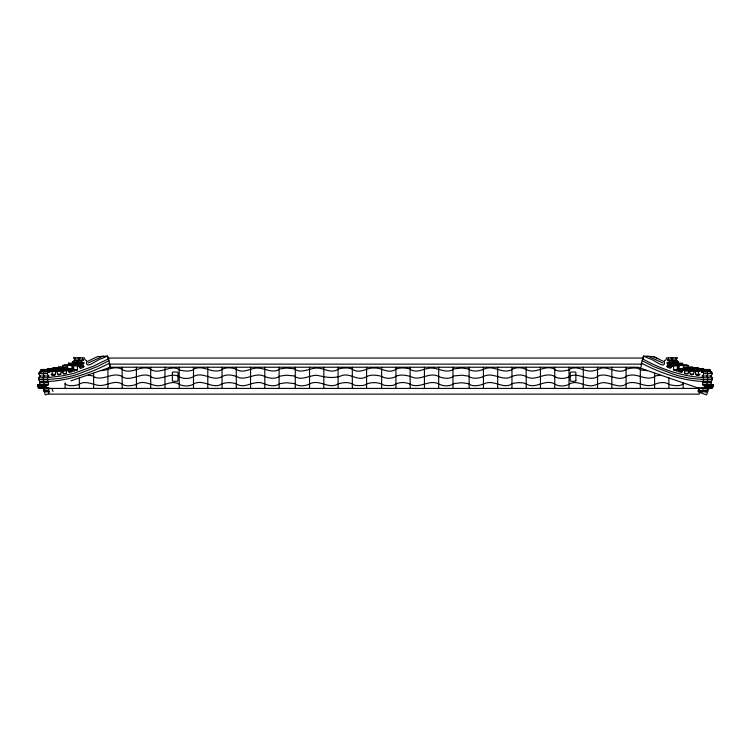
<?xml version="1.0" encoding="UTF-8"?>
<svg xmlns="http://www.w3.org/2000/svg" width="751" height="751" viewBox="0 0 751 751"><rect width="100%" height="100%" fill="white"/><g stroke="black" fill="none" stroke-linecap="round" stroke-linejoin="round"><path stroke-width="1.13" d="M66.398 369.933L66.257 368.797L61.967 368.797L62.108 369.933L66.398 369.933L66.867 369.314L66.454 373.472L63.366 374.026L62.211 367.793L61.113 368.816L56.869 368.76L56.663 369.886A2.112 1.493 -90 0 1 56.757 370.29C57.602 372.956 56.747 376.044 60.493 374.402C63.647 365.972 58.306 373.247 56.09 368.703L47.491 368.703L46.806 369.811M689.183 368.412L689.089 367.671L690.235 369.239L689.972 370.252L694.262 370.252L694.91 368.703L703.509 368.703L704.222 369.886M693.473 368.412L693.38 367.924L684.602 367.934L684.546 373.472L687.634 374.026L688.282 373.003L689.089 367.924L688.573 367.248L687.813 367.624M677.139 371.116L673.487 369.755L673.553 367.652A1.108 0.779 -90 0 0 673.628 367.201L673.422 365.249L677.28 365.089M677.853 367.652A1.108 0.779 -90 0 0 677.928 367.201C678.322 361.522 676.726 369.896 677.102 370.966M698.749 375.125C697.407 367.361 700.617 373.623 700.843 369.511L709.592 369.483L709.995 371.576A5.06 3.577 -90 0 0 709.977 372.186M677.674 369.154L677.787 367.915M687.606 367.492L688.076 365.455L687.55 365.568M73.861 371.116L77.513 369.755L77.447 367.652A1.108 0.779 -90 0 1 77.372 367.201C78.348 366.047 75.391 362.386 77.982 363.766A2.178 1.54 -90 0 1 78.545 364.395C80.441 365.681 78.893 370.055 81.962 367.868A42.178 29.824 90 0 0 83.69 366.863C83.699 365.53 80.779 364.779 83.812 363.362A15.461 10.936 -90 0 1 83.812 362.686L72.518 362.301L74.33 360.17L83.445 360.17L82.328 357.927L73.739 357.927L74.734 359.353L74.433 360.17M67.515 370.403C73.711 370.694 72.518 370.665 71.664 365.868C73.157 363.784 74.34 368.703 73.898 370.966M702.382 381.433L711.066 381.424A1.953 1.38 -90 0 0 711.413 381.273L712.014 380.363A1.014 0.713 -90 0 0 711.948 379.612A7.219 5.107 90 0 0 712.145 378.814L711.77 377.011A4.365 3.088 -90 0 0 711.413 376.73L711.263 376.589A22.999 16.259 -90 0 1 710.887 376.223L712.427 373.623L703.781 373.604L702.298 376.223A22.999 16.259 -90 0 0 702.673 376.589L702.758 376.673A4.365 3.088 -90 0 1 703.18 377.011L703.556 378.814A7.219 5.107 -90 0 1 703.349 379.555A1.014 0.713 -90 0 1 703.415 380.363L702.823 381.273A1.953 1.38 -90 0 1 702.467 381.424L702.692 383.752A2.206 1.558 -90 0 1 702.523 384.24L703.377 385.301L704.41 384.568L712.999 384.568C714.68 387.647 710.258 389.675 707.555 387.957C707.17 388.614 707.395 392.604 705.461 391.75M44.703 391.956C42.234 389.478 48.806 389.844 49.04 391.956M44.046 390.576C45.069 385.432 35.607 390.971 38.001 384.568L46.59 384.568L47.623 385.301L48.477 384.24A2.206 1.558 -90 0 1 48.308 383.752L48.618 381.433L39.934 381.424A1.953 1.38 -90 0 1 39.587 381.273L38.986 380.363A1.014 0.713 -90 0 1 39.052 379.612A7.219 5.107 -90 0 1 38.855 378.814L39.23 377.011A4.365 3.088 -90 0 1 39.587 376.73L39.737 376.589A22.999 16.259 -90 0 0 40.113 376.223L38.63 373.482A2.093 1.483 -90 0 1 38.789 372.721C40.967 370.431 46.787 371.463 49.585 372.449A5.06 3.577 -90 0 0 49.594 371.576L49.838 369.53L50.702 371.726L52.176 370.562L52.251 375.125M83.445 360.17C75.748 363.428 91.547 362.32 76.64 362.461M68.792 365.202L68.163 364.62L68.698 363.212M688.564 370.055L688.751 372.374M39.418 384.85L39.887 384.24A2.206 1.558 -90 0 1 39.719 383.752L40.038 381.489M38.62 373.604L47.219 373.604L48.702 376.223A22.999 16.259 -90 0 1 48.327 376.589L48.177 376.73A4.365 3.088 -90 0 0 47.82 377.011L47.444 378.814A7.219 5.107 -90 0 0 47.651 379.555A1.014 0.713 -90 0 0 47.585 380.363L48.177 381.273A1.953 1.38 -90 0 0 48.533 381.424L48.618 381.433M693.764 369.821L694.253 371.06M698.759 388.53C699.979 388.427 706.578 388.708 704.41 384.568M706.541 391.75L698.993 391.825M676.407 360.349L667.555 360.17L668.672 357.927L677.261 357.927C674.041 360.424 678.585 360.208 678.378 362.573L667.188 362.686A15.461 10.936 -90 0 1 667.188 363.362L668.399 364.704L672.183 364.845M47.219 373.604L47.229 373.482A2.093 1.483 -90 0 1 47.379 372.721L47.961 371.905M66.257 368.797L66.614 367.436M52.448 371.585L56.015 371.388L54.954 374.946L52.241 375.049M698.796 375.04C693.398 375.66 696.515 370.787 694.91 368.703M699.894 370.543L699.65 369.567M689.934 370.271C688.451 374.655 694.102 377.706 694.243 370.29A2.112 1.493 -90 0 1 694.337 369.886L694.102 368.441L692.985 367.436M682.208 365.202L682.837 364.62L682.565 363.174L673.919 363.099L673.018 363.766A2.178 1.54 -90 0 0 672.455 364.395C670.709 365.859 671.845 369.408 669.038 367.868A42.178 29.824 90 0 1 667.31 366.863L667.123 365.99L668.888 364.77M671.563 366.76L671.422 365.99L672.567 365.502M56.09 368.703L55.283 370.187L55.715 371.595M68.144 369.783L72.443 369.783L68.228 370.083L67.139 367.239L58.137 367.248L67.083 367.23M697.998 391.478L698.805 388.887M41.005 371.576A5.06 3.577 -90 0 1 41.023 372.186A5.06 3.577 90 0 0 41.005 371.576L41.408 369.483L50.157 369.511M674.36 362.461L667.188 362.686M692.112 367.624L692.863 367.248L683.861 367.239C683.213 373.247 665.499 367.906 683.485 370.403M693.079 368.422L693.38 367.924M697.379 368.422L697.726 367.68L698.759 369.107M682.743 369.473L682.884 369.745M640.744 368.825A94.682 66.952 90 0 1 641.467 363.409L643.429 356.077L653.304 356.612A220.109 155.635 -90 0 1 657.81 358.631L663.208 361.297M710.962 381.489L711.281 383.752A2.206 1.558 -90 0 1 711.113 384.24L711.582 384.85M52.241 388.53C51.021 388.427 44.422 388.708 46.59 384.568M44.215 391.14L48.524 391.083M712.38 373.604L712.37 373.482A2.093 1.483 -90 0 0 712.211 372.721C710.042 370.299 704.1 371.698 701.387 372.402A5.06 3.577 -90 0 1 701.406 371.576L701.443 369.896L700.843 369.511M56.56 369.454L61.047 369.483L61.066 370.271M673.957 363.118L674.06 365.089M62.249 372.374L62.436 370.055M38.489 387.929L48.045 387.948L48.336 390.501M39.043 379.612L47.651 379.555M683.279 368.863C671.15 368.75 688.385 367.568 681.946 371.191A10.082 7.134 -90 0 0 681.992 372.365L678.848 371.595A1.361 0.967 -90 0 0 679.082 370.938C678.547 368.938 679.279 370.337 682.856 369.783M677.731 365.239L679.486 365.455L678.801 368.563M67.496 369.98L67.909 368.563A3.426 2.422 -90 0 1 67.693 367.492L67.271 365.324L67.881 365.671M61.366 368.337L52.767 368.337L52.241 369.107M66.398 367.934L57.62 367.924L57.527 368.412M52.767 368.337L53.321 367.671L66.426 367.605M51.152 370.6L51.35 369.567M73.232 365.239L73.072 367.201A1.108 0.779 -90 0 0 73.147 367.652M678.388 365.033L678.256 363.118L677.731 363.512M64.633 365.361L64.051 365.408M68.932 365.361L68.341 365.408M63.394 367.492L62.924 365.455L63.45 365.568M684.602 369.933C690.272 371.163 690.948 367.502 684.743 368.797M698.871 369.398L699.209 368.703L699.585 369.379M77.531 369.67L74.358 369.576M704.917 369.811L705.696 369.745L705.696 371.576A5.06 3.577 -90 0 0 705.677 372.186M78.423 362.404L79.522 362.686A15.461 10.936 -90 0 0 79.512 363.362L78.517 364.62L82.817 364.62M41.033 370.956L49.66 370.919M686.949 365.408L686.367 365.361M56.747 371.06L57.236 369.821M667.808 360.349C670.305 360.912 669.836 362.911 667.911 362.461M68.51 364.282L77.146 364.226M136.419 384.465C142.361 379.922 149.562 384.418 155.701 385.535C163.643 387.103 169.717 380.222 177.705 383.395C182.211 386.784 190.303 386.887 194.697 383.367C204.159 379.321 213.35 389.863 222.183 383.752C226.577 382.24 231.946 382.297 236.283 383.864C244.685 389.487 253.171 380.288 262.174 383.029C267.356 385.301 274.96 387.554 279.851 383.658L286.244 382.728L294.401 383.573C298.851 387.159 306.483 386.023 311.139 383.207C320.489 379.922 328.891 389.206 337.772 384.155C342.785 382.175 349.919 381.649 354.5 385.197A11.068 3.746 0 0 0 364.404 385.207C369.952 381.743 378.288 381.743 383.827 385.207A11.068 3.746 0 0 0 393.74 385.197C398.518 381.705 406.366 381.752 411.21 384.784C420.588 388.361 428.708 379.602 438.209 383.611C442.292 386.324 449.905 386.868 453.839 383.573L461.996 382.728L468.389 383.658C473.308 387.563 480.818 385.282 486.066 383.029C495.172 380.316 504.24 389.835 512.586 383.461C516.96 382.635 522.029 382.034 526.216 383.864C535.078 389.722 544.1 379.349 553.543 383.367C557.937 386.887 566.019 386.784 570.525 383.395C576.89 380.888 582.072 384.728 587.958 385.526C593.093 386.774 597.036 384.071 601.485 382.822C609.774 381.32 619.378 389.947 627.057 383.461C636.275 379.865 643.635 387.713 652.797 385.085C657.801 382.644 664.992 381.029 669.761 384.756C673.994 385.582 679.824 386.803 683.382 383.742M68.05 369.792C67.543 371.642 69.12 370.44 69.054 371.191A10.082 7.134 -90 0 1 69.008 372.365L72.152 371.595A1.361 0.967 -90 0 1 71.918 370.938L71.796 369.98M58.381 367.352L58.888 367.624M683.119 365.671L683.729 365.324L683.307 367.492A3.426 2.422 -90 0 1 683.091 368.563L683.185 368.703M704.776 386.089L713.403 386.052M678.388 369.52L678.97 368.741M136.41 384.474C131.876 385.826 125.004 387.056 121.183 383.461C112.932 380.034 106.417 386.418 98.428 385.404C92.054 384.324 84.516 379.95 78.479 384.756C74.302 385.629 68.735 386.662 65.093 383.958M679.157 370.018L683.551 369.999M79.437 366.76L83.952 366.695M67.815 368.703L72.199 368.563M708.165 384.878C711.328 386.192 705.555 390.623 702.964 388.023C703.114 389.487 702.889 392.351 701.171 391.75M712.455 384.878L712.999 384.568M569.014 369.914L570.375 368.779C576.571 366.281 581.818 369.727 587.526 370.816C592.558 371.876 596.735 369.858 601.007 368.178C609.465 366.328 619.012 375.293 626.869 368.882C631.291 368.29 637.374 366.685 641.129 370.027L647.465 370.712M58.015 367.436L57.667 367.915M61.113 368.816L61 369.492M62.22 367.877L53.612 367.793L53.621 368.422M706.644 372.055L707.911 372.721A2.093 1.483 -90 0 1 708.071 373.482L706.588 376.223A22.999 16.259 -90 0 0 706.963 376.589L707.123 376.73A4.365 3.088 -90 0 1 707.48 377.011L707.846 378.814A7.219 5.107 -90 0 1 707.639 379.555A1.014 0.713 -90 0 1 707.714 380.363L707.123 381.273A1.953 1.38 -90 0 1 706.766 381.424L706.991 383.752A2.206 1.558 -90 0 1 706.822 384.24L707.282 384.85M710.934 372.055L711.629 371.905M87.792 361.297L93.19 358.631A220.109 155.635 90 0 1 97.696 356.612L107.571 356.077L108.632 358.734L92.917 366.413L73.514 373.425L62.699 375.791L47.444 377.612M108.904 360.696L97.292 366.619L78.771 373.763A205.483 145.3 90 0 1 72.584 375.8L60.756 378.307L47.904 379.452M77.315 362.301L76.809 362.301L77.09 361.447L79.146 360.17L78.038 357.927L80.15 357.889M72.518 362.301L73.363 362.17M569.014 369.933C564.142 371.06 557.43 372.327 553.403 368.619C543.987 364.977 535.848 374.327 526.723 369.699C522.33 367.136 514.97 366.854 510.793 370.168C501.968 373.519 494.843 365.878 485.916 368.356C480.753 370.816 473.327 372.618 468.38 368.957L461.996 368.046L453.914 368.825C447.774 373.989 439.504 368.675 432.829 368.15C424.972 367.108 416.889 374.73 409.624 368.835C404.479 367.812 398.096 366.986 393.731 370.515C386.474 373.116 381.086 367.446 374.12 368.046C367.155 367.436 361.766 373.116 354.51 370.515C350.135 366.995 343.77 367.802 338.617 368.835C331.351 374.721 323.259 367.117 315.411 368.15C308.736 368.666 300.447 374.007 294.326 368.825L286.244 368.046L279.86 368.957C273.411 373.923 265.441 368.478 258.541 368.15C250.975 367.277 243.831 374.242 236.499 369.408C231.655 367.267 224.643 366.976 220.231 370.412C211.2 373.256 203.962 365.239 194.838 368.619C190.792 372.327 184.098 371.06 179.226 369.933M706.963 390.501L698.364 390.501M108.632 358.734L109.458 363.202C90.618 373.031 70.153 380.175 48.806 381.461M43.718 384.85L44.187 384.24A2.206 1.558 -90 0 1 44.009 383.752L44.234 381.424A1.953 1.38 -90 0 1 43.877 381.273L43.286 380.363A1.014 0.713 -90 0 1 43.342 379.612L43.361 379.555A7.219 5.107 -90 0 1 43.154 378.814L43.52 377.011A4.365 3.088 -90 0 1 43.877 376.73L44.037 376.589A22.999 16.259 -90 0 0 44.412 376.223L42.929 373.482A2.093 1.483 -90 0 1 43.089 372.721L44.356 372.055M672.624 362.414L671.478 362.686A15.461 10.936 -90 0 1 671.488 363.362L672.483 364.62L668.183 364.62M47.125 369.379L55.903 369.314M51.415 369.379L51.791 368.703L52.129 369.398M88.008 363.062L103.272 356.077M107.571 356.077L106.285 356.612A220.109 155.635 90 0 0 101.779 358.631C97.714 358.762 84.478 371.163 86.816 360.987A2.112 1.493 -90 0 0 86.346 360.405L85.107 360.011L84.45 357.889L82.328 357.927M73.739 357.927L75.851 357.889M43.83 389.018L43.323 389.196L45.379 394.923L48.646 393.74M70.866 380.851L110.369 367.23L637.871 367.23L699.312 388.417L699.312 394.134L48.918 394.134L48.918 388.417L699.312 388.417M684.067 367.37L692.704 367.361M676.67 369.783L673.487 369.755M670.85 357.889L672.962 357.927L671.854 360.17L673.91 361.447L674.191 362.301L673.685 362.301M675.149 357.889L677.261 357.927M74.593 360.349L83.248 360.33M695.492 369.764L709.995 369.745M39.371 371.905L40.066 372.055M678.913 370.271L683.25 370.262M38.845 377.612L39.456 377.556M659.951 375.237L655.323 375.885L653.924 377.086C644.461 380.87 636.491 372.139 626.944 375.998C618.204 382.879 608.085 372.139 598.688 375.81C590.033 382.85 579.734 372.496 570.431 375.922C565.925 379.302 557.852 379.339 553.449 375.81C544.034 372.12 535.923 381.461 526.77 376.908C521.391 373.444 513.891 375.171 508.596 377.894C499.978 379.527 492.036 371.98 483.447 376.486C479.307 378.438 472.201 379.321 468.38 376.138L461.996 375.209L454.045 375.922C450.215 379.471 442.912 378.466 438.668 376.486C430.417 372.045 422.729 379.133 414.486 377.978C408.985 375.829 402.883 373.97 396.735 375.866C392.839 378.861 385.939 379.142 381.668 376.429M100.775 370.712C107.731 370.496 113.992 365.671 121.371 368.882C130.167 375.669 140.212 364.939 149.627 368.666C158.301 375.688 168.571 365.249 177.865 368.779L179.226 369.914M48.045 387.948C45.257 390.736 39.747 386.108 42.835 384.878M48.477 382.466L39.822 382.494M107.562 358.058L643.645 358.058M667.555 360.17L676.567 360.17M72.528 361.898L81.117 361.898M669.883 361.898L678.472 361.898M667.555 362.414L678.482 362.301M72.622 362.573L83.812 362.686M68.435 363.174L77.081 363.099M77.362 363.362L83.812 363.362M667.188 363.362L673.638 363.362M76.677 363.784L83.126 363.784M667.874 363.784L674.323 363.784M68.557 364.132L77.146 364.132M673.854 364.132L682.443 364.132M109.205 364.132L642.039 364.132M673.9 364.282L682.49 364.282M68.266 364.826L76.855 364.826M78.817 364.845L82.112 364.77M674.145 364.826L682.734 364.826M64.661 365.08L73.298 365.155M73.72 365.089L76.94 365.089M677.702 365.155L686.339 365.08M62.971 365.324L71.674 365.305M679.326 365.305L688.029 365.324M62.924 365.455L71.514 365.455M679.486 365.455L688.076 365.455M73.485 365.915L77.785 365.915M78.433 365.502L83.877 365.99M667.123 365.99L671.422 365.99M673.215 365.915L677.515 365.915M77.954 366.422L80.113 366.469M670.887 366.469L673.046 366.422M667.048 366.695L671.347 366.695M58.587 367.436L67.449 367.577M683.551 367.577L692.413 367.436M684.602 367.661L697.726 367.68M688.78 367.877L697.595 367.84M52.823 368.187L61.582 368.103M689.418 368.103L698.177 368.187M689.634 368.337L698.233 368.337M52.598 368.441L61.197 368.441M689.803 368.441L698.402 368.441M67.703 368.797L72.03 368.741M689.831 368.76L694.131 368.76M695.097 369.314L703.875 369.379M68.322 369.52L72.612 369.52M673.44 369.614L676.642 369.576M690 369.492L694.44 369.454M41.005 369.745L55.508 369.764M74.33 369.783L77.513 369.755M40.958 369.896L55.396 369.811M62.173 369.868L66.463 369.868M684.537 369.868L688.892 369.933M695.623 369.886L710.042 369.896M50.984 370.187L55.283 370.187M67.44 370.112L72.124 370.224M678.876 370.224L683.56 370.112M695.717 370.187L700.016 370.187M50.993 370.318L55.292 370.318M67.75 370.262L72.087 370.271M695.708 370.318L700.007 370.318M49.895 370.45L52.044 370.45M698.956 370.45L701.105 370.45M52.223 370.6L55.452 370.6M695.548 370.6L698.777 370.6M41.07 370.825L49.669 370.825M701.331 370.825L709.93 370.825M62.08 370.994L66.379 370.994M684.621 370.994L688.92 370.994M701.368 370.956L709.967 370.956M56.616 371.323L60.915 371.323M690.085 371.323L694.384 371.323M51.716 371.388L56.015 371.388M694.985 371.388L699.284 371.388M68.932 371.595L72.152 371.595M678.848 371.595L682.068 371.595M695.285 371.595L698.552 371.585M63.225 373.472L66.454 373.472M684.546 373.472L687.775 373.472M57.667 374.12L60.887 374.12M690.113 374.12L693.333 374.12M50.974 374.373L55.264 374.373M695.736 374.373L700.026 374.373M51.735 374.946L54.954 374.946M696.046 374.946L699.265 374.946M40.329 376.016L48.918 376.016M702.082 376.016L710.671 376.016M38.742 377.781L47.332 377.781M703.668 377.781L712.258 377.781M703.358 379.612L711.939 379.555A7.219 5.107 -90 0 0 712.145 378.814M702.523 382.466L711.178 382.494M39.906 384.315L48.496 384.315M702.504 384.315L711.094 384.315M37.85 384.634L46.449 384.634M704.551 384.634L713.15 384.634M39.878 384.822L48.468 384.822M702.532 384.822L711.122 384.822M37.559 385.948L46.149 385.948M704.851 385.948L713.441 385.948M37.597 386.052L46.224 386.089M38.451 387.638L47.041 387.638M703.959 387.638L712.549 387.638M698.655 387.948L712.511 387.929M699.256 391.083L706.785 391.14M44.459 391.487L48.759 391.487M699.021 391.487L706.541 391.487M44.459 391.75L48.787 391.825M79.512 365.99L79.653 366.695M703.096 379.452L690.244 378.307L678.416 375.8A205.483 145.3 -90 0 1 672.229 373.763L653.708 366.619L642.096 360.696M88.289 375.237L92.917 375.885L94.316 377.086C103.779 380.888 111.739 372.139 121.296 375.998C129.951 382.926 140.221 372.111 149.552 375.81C158.208 382.85 168.506 372.496 177.809 375.922C182.305 379.302 190.388 379.339 194.781 375.81C204.206 372.12 212.317 381.461 221.47 376.908C226.84 373.444 234.35 375.171 239.644 377.894C248.252 379.527 256.204 371.98 264.793 376.486C268.933 378.438 276.039 379.321 279.86 376.138L286.244 375.209L294.195 375.922C300.869 381.658 309.6 374.993 316.969 375.312C326.094 377.284 333.791 378.992 342.785 375.265C351.121 373.369 357.936 381.47 366.084 376.899C370.403 374.223 377.03 375.031 381.649 376.42M711.544 377.556L712.155 377.612M703.556 377.612C681.983 376.448 661.143 369.182 642.368 358.734M702.194 381.461C680.847 380.175 660.382 373.031 641.542 363.202M38.001 384.568L38.545 384.878M703.781 373.604L703.771 373.482A2.093 1.483 -90 0 0 703.621 372.721L703.039 371.905M706.569 388.474L708.587 389.196L706.531 394.923L698.899 392.172M668.672 357.927L666.55 357.889L665.893 360.011L664.654 360.405A2.112 1.493 -90 0 0 664.184 360.987C666.512 371.154 653.286 358.771 649.221 358.631A220.109 155.635 -90 0 0 644.715 356.612L643.429 356.077M677.637 362.17L678.378 362.573M647.728 356.077L662.992 363.062M682.659 365.408L682.068 365.361M53.002 391.478L52.166 389.253M73.269 363.512L72.725 363.174L72.65 365.089M63.187 367.624L62.427 367.248L61.817 368.412M46.083 369.811L45.304 369.745L45.304 371.576A5.06 3.577 -90 0 1 45.323 372.186M109.458 363.202L109.533 363.409A94.682 66.952 -90 0 1 110.134 367.746A94.682 66.952 90 0 0 109.655 364.216M73.213 367.915L73.326 369.154M57.921 368.422L57.62 367.671L56.869 368.76M683.147 382.841L683.147 388.417M668.888 377.922L668.888 388.417M654.6 373.294L654.6 388.417M640.321 368.121L640.321 388.417M626.071 367.23L626.071 388.417M611.83 367.23L611.83 388.417M597.533 367.23L597.533 388.417M583.274 367.23L583.274 388.417M569.014 367.23L569.014 388.417M554.745 367.23L554.745 388.417M540.448 367.23L540.448 388.417M526.198 367.23L526.198 388.417M511.957 367.23L511.957 388.417M497.678 367.23L497.678 388.417M483.428 367.23L483.428 388.417M469.131 367.23L469.131 388.417M452.984 367.23L452.984 388.417M438.687 367.23L438.687 388.417M424.437 367.23L424.437 388.417M410.159 367.23L410.159 388.417M395.918 367.23L395.918 388.417M381.649 367.23L381.649 388.417M366.582 367.23L366.582 388.417M352.322 367.23L352.322 388.417M338.081 367.23L338.081 388.417M323.803 367.23L323.803 388.417M309.543 367.23L309.543 388.417M295.256 367.23L295.256 388.417M279.109 367.23L279.109 388.417M264.812 367.23L264.812 388.417M250.562 367.23L250.562 388.417M236.283 367.23L236.283 388.417M222.043 367.23L222.043 388.417M207.792 367.23L207.792 388.417M193.495 367.23L193.495 388.417M179.226 367.23L179.226 388.417M164.967 367.23L164.967 388.417M150.707 367.23L150.707 388.417M136.41 367.23L136.41 388.417M122.169 367.23L122.169 388.417M107.919 368.121L107.919 388.417M93.64 373.294L93.64 388.417M79.353 377.922L79.353 388.417M65.093 382.841L65.093 388.417M653.304 356.612A220.109 155.635 90 0 1 657.81 358.631M172.373 372.674L172.364 380.823A1.549 0.526 0 0 0 173.922 381.292L176.513 381.292A1.549 0.526 0 0 0 177.987 380.766L178.006 372.534A1.549 0.526 0 0 0 176.494 372.008L173.941 372.008A1.549 0.526 0 0 0 172.383 372.496L172.373 372.674M575.876 380.682L575.876 380.823A1.549 0.526 0 0 1 574.308 381.292L571.718 381.292A1.549 0.526 0 0 1 570.244 380.766L570.225 372.534A1.549 0.526 0 0 1 571.736 372.008L574.299 372.008A1.549 0.526 0 0 1 575.857 372.496L575.876 380.682M60.765 369.239L56.466 369.323L60.765 369.239M68.172 364.564L76.762 364.564L68.172 364.564M682.828 364.564L674.238 364.564L682.837 364.62M694.525 369.239L690.235 369.239L694.534 369.323"/></g></svg>
